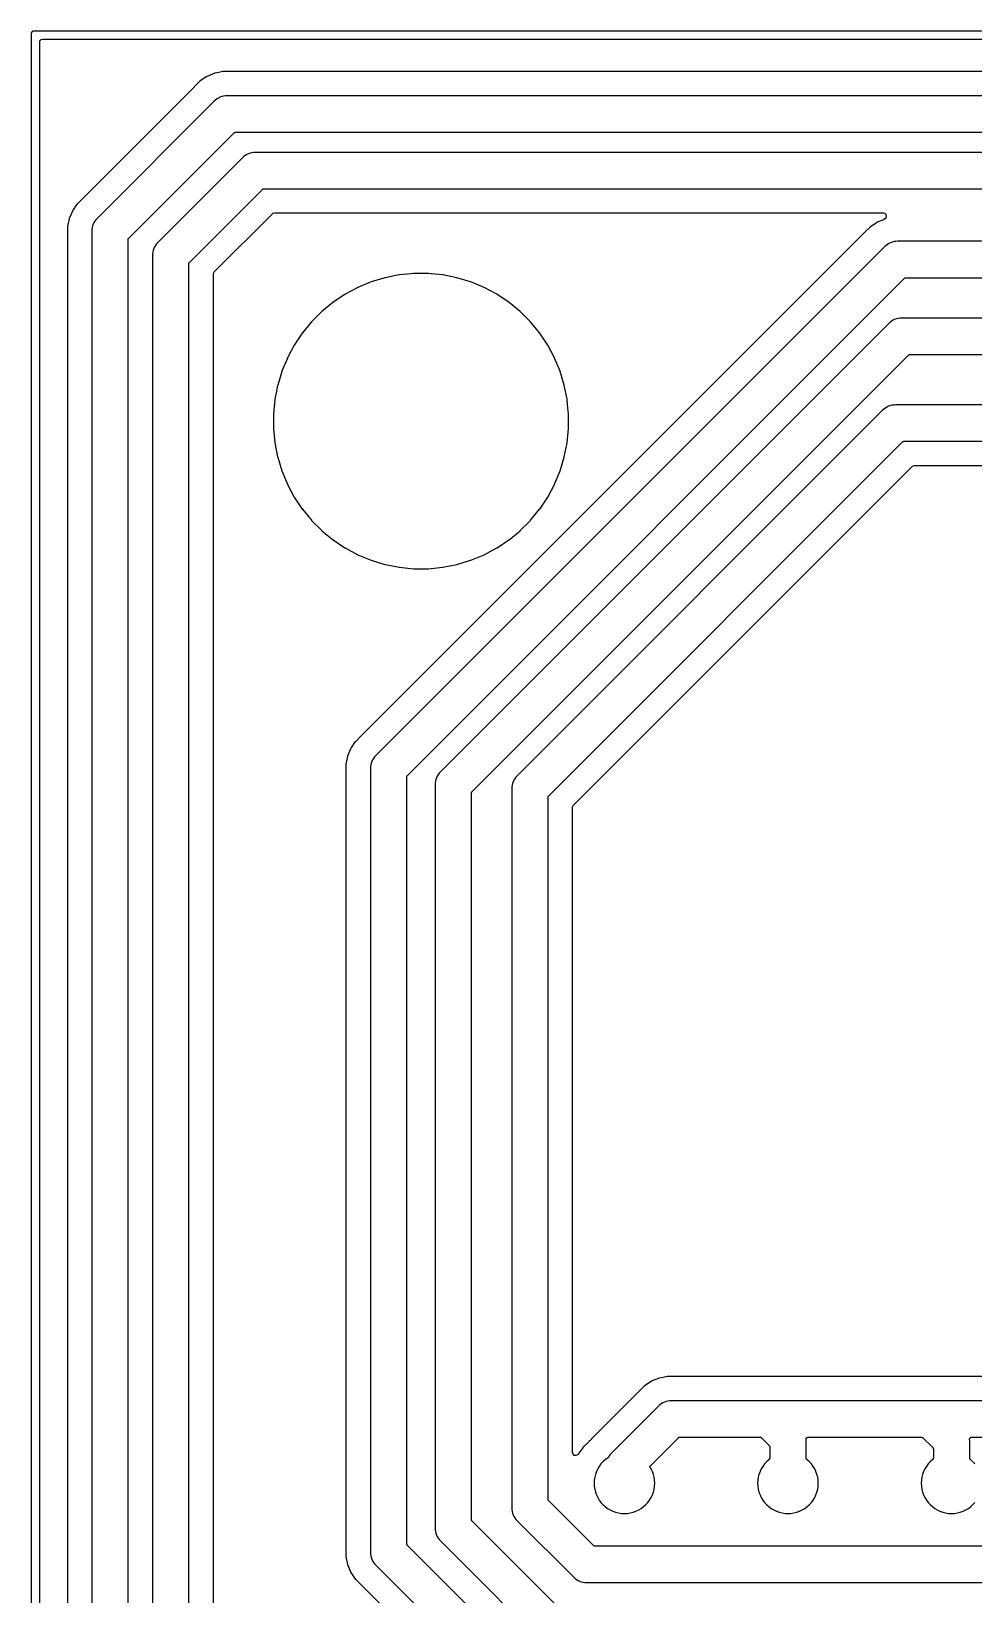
# Model space of a CAD drawing. Header units: metres. Extents: x 46.2 to 140.4, y -137.6 to -43.4.
# Drawn here: x 46.15 to 69.49, y -82.05 to -43.35 of the extents above; entities that cross this region are included whole.
import ezdxf

# ---------------------------------------------------------------- set-up
doc = ezdxf.new("R2010")
doc.units = ezdxf.units.M

msp = doc.modelspace()

# ---------------------------------------------------------------- linework, layer by layer
for points in [[(140.399, -43.351), (46.201, -43.351), (46.199, -43.351), (46.198, -43.351), (46.197, -43.351), (46.196, -43.351), (46.194, -43.351), (46.193, -43.351), (46.192, -43.351), (46.191, -43.351), (46.19, -43.352), (46.188, -43.352), (46.187, -43.352), (46.186, -43.353), (46.185, -43.353), (46.184, -43.353), (46.183, -43.354), (46.181, -43.354), (46.18, -43.355), (46.179, -43.355), (46.178, -43.356), (46.177, -43.356), (46.176, -43.357), (46.175, -43.358), (46.174, -43.358), (46.173, -43.359), (46.172, -43.36), (46.171, -43.36), (46.17, -43.361), (46.169, -43.362), (46.168, -43.363), (46.167, -43.363), (46.166, -43.364), (46.165, -43.365), (46.164, -43.366), (46.163, -43.367), (46.163, -43.368), (46.162, -43.369), (46.161, -43.37), (46.16, -43.371), (46.16, -43.372), (46.159, -43.373), (46.158, -43.374), (46.158, -43.375), (46.157, -43.376), (46.156, -43.377), (46.156, -43.378), (46.155, -43.379), (46.155, -43.38), (46.154, -43.381), (46.154, -43.383), (46.153, -43.384), (46.153, -43.385), (46.153, -43.386), (46.152, -43.387), (46.152, -43.388), (46.152, -43.39), (46.151, -43.391), (46.151, -43.392), (46.151, -43.393), (46.151, -43.394), (46.151, -43.396), (46.151, -43.397), (46.151, -43.398), (46.151, -43.399), (46.151, -43.401), (46.151, -137.599)], [(140.249, -43.632), (140.236, -43.586), (140.204, -43.558), (140.17, -43.551), (46.432, -43.551), (46.386, -43.564), (46.358, -43.596), (46.351, -43.63), (46.351, -137.368), (46.364, -137.414), (46.396, -137.442), (46.43, -137.449), (140.168, -137.449), (140.214, -137.436), (140.242, -137.404), (140.249, -137.37), (140.249, -43.632)], [(85.795, -44.349), (50.901, -44.349), (50.9, -44.35), (50.899, -44.35), (50.898, -44.35), (50.897, -44.35), (50.895, -44.35), (50.894, -44.35), (50.893, -44.35), (50.892, -44.35), (50.795, -44.37), (50.698, -44.389), (50.697, -44.389), (50.696, -44.389), (50.695, -44.39), (50.694, -44.39), (50.693, -44.39), (50.692, -44.391), (50.691, -44.391), (50.691, -44.391), (50.689, -44.392), (50.636, -44.414), (50.58, -44.437), (50.507, -44.467), (50.506, -44.468), (50.504, -44.468), (50.503, -44.469), (50.502, -44.47), (50.502, -44.47), (50.5, -44.47), (50.499, -44.471), (50.498, -44.472), (50.334, -44.581), (50.333, -44.582), (50.332, -44.583), (50.331, -44.583), (50.331, -44.584), (50.33, -44.585), (50.329, -44.586), (50.328, -44.587), (50.327, -44.588), (50.327, -44.588), (50.327, -44.588), (50.188, -44.727), (50.187, -44.727), (50.18, -44.734), (50.18, -44.734), (47.427, -47.488), (47.427, -47.488), (47.288, -47.627), (47.288, -47.627), (47.287, -47.628), (47.286, -47.629), (47.285, -47.63), (47.284, -47.63), (47.283, -47.631), (47.283, -47.632), (47.282, -47.633), (47.281, -47.634), (47.172, -47.798), (47.171, -47.799), (47.17, -47.8), (47.17, -47.801), (47.169, -47.802), (47.169, -47.802), (47.169, -47.804), (47.168, -47.805), (47.168, -47.806), (47.167, -47.807), (47.163, -47.818), (47.137, -47.88), (47.092, -47.989), (47.091, -47.99), (47.091, -47.991), (47.09, -47.992), (47.09, -47.994), (47.09, -47.995), (47.089, -47.996), (47.089, -47.997), (47.089, -47.998), (47.068, -48.104), (47.05, -48.192), (47.05, -48.193), (47.05, -48.194), (47.05, -48.195), (47.05, -48.197), (47.05, -48.198), (47.05, -48.199), (47.05, -48.2), (47.049, -48.201), (47.049, -109.799)], [(85.899, -44.95), (51.001, -44.95), (50.956, -44.952), (50.912, -44.958), (50.869, -44.969), (50.828, -44.984), (50.788, -45.003), (50.75, -45.026), (50.714, -45.052), (50.681, -45.082), (47.782, -47.981), (47.752, -48.014), (47.726, -48.05)], [(48.55, -109.493), (48.55, -48.507), (48.55, -48.506), (48.55, -48.505), (48.55, -48.504), (48.55, -48.502), (48.551, -48.501), (48.551, -48.5), (48.551, -48.499), (48.551, -48.497), (48.551, -48.496), (48.552, -48.495), (48.552, -48.494), (48.552, -48.493), (48.553, -48.492), (48.553, -48.49), (48.554, -48.489), (48.554, -48.488), (48.555, -48.487), (48.555, -48.486), (48.556, -48.485), (48.556, -48.484), (48.557, -48.483), (48.557, -48.482), (48.558, -48.48), (48.559, -48.479), (48.559, -48.478), (48.56, -48.477), (48.561, -48.476), (48.562, -48.475), (48.562, -48.475), (48.563, -48.474), (48.564, -48.473), (48.565, -48.472), (51.172, -45.865), (51.173, -45.864), (51.174, -45.863), (51.175, -45.862), (51.175, -45.862), (51.176, -45.861), (51.177, -45.86), (51.178, -45.859), (51.179, -45.859), (51.18, -45.858), (51.182, -45.857), (51.183, -45.857), (51.184, -45.856), (51.185, -45.856), (51.186, -45.855), (51.187, -45.855), (51.188, -45.854), (51.189, -45.854), (51.19, -45.853), (51.192, -45.853), (51.193, -45.852), (51.194, -45.852), (51.195, -45.852), (51.196, -45.851), (51.197, -45.851), (51.199, -45.851), (51.2, -45.851), (51.201, -45.851), (51.202, -45.85), (51.204, -45.85), (51.205, -45.85), (51.206, -45.85), (51.207, -45.85), (85.693, -45.85)], [(84.759, -46.35), (51.701, -46.35), (51.656, -46.352), (51.612, -46.358), (51.569, -46.369), (51.528, -46.384), (51.488, -46.403), (51.45, -46.426), (51.414, -46.452), (51.381, -46.482), (49.282, -48.581), (49.252, -48.614), (49.226, -48.65)], [(50.05, -107.393), (50.05, -49.107), (50.05, -49.106), (50.05, -49.105), (50.05, -49.104), (50.05, -49.102), (50.051, -49.101), (50.051, -49.1), (50.051, -49.099), (50.051, -49.097), (50.051, -49.096), (50.052, -49.095), (50.052, -49.094), (50.052, -49.093), (50.053, -49.092), (50.053, -49.09), (50.054, -49.089), (50.054, -49.088), (50.055, -49.087), (50.055, -49.086), (50.056, -49.085), (50.056, -49.084), (50.057, -49.083), (50.057, -49.082), (50.058, -49.08), (50.059, -49.079), (50.059, -49.078), (50.06, -49.077), (50.061, -49.076), (50.062, -49.075), (50.062, -49.075), (50.063, -49.074), (50.064, -49.073), (50.065, -49.072), (51.872, -47.265), (51.873, -47.264), (51.874, -47.263), (51.875, -47.262), (51.875, -47.262), (51.876, -47.261), (51.877, -47.26), (51.878, -47.259), (51.879, -47.259), (51.88, -47.258), (51.882, -47.257), (51.883, -47.257), (51.884, -47.256), (51.885, -47.256), (51.886, -47.255), (51.887, -47.255), (51.888, -47.254), (51.889, -47.254), (51.89, -47.253), (51.892, -47.253), (51.893, -47.252), (51.894, -47.252), (51.895, -47.252), (51.896, -47.251), (51.897, -47.251), (51.899, -47.251), (51.9, -47.251), (51.901, -47.251), (51.902, -47.25), (51.904, -47.25), (51.905, -47.25), (51.906, -47.25), (51.907, -47.25), (84.553, -47.25)], [(53.989, -61.298), (53.989, -61.298), (53.989, -61.298), (53.989, -61.297), (53.989, -61.296), (53.99, -61.295), (53.99, -61.294), (53.99, -61.293), (53.991, -61.292), (53.991, -61.291), (53.992, -61.29), (53.992, -61.29), (53.992, -61.289), (53.992, -61.289), (54.067, -61.107), (54.068, -61.106), (54.068, -61.105), (54.069, -61.104), (54.069, -61.102), (54.069, -61.102), (54.07, -61.101), (54.07, -61.1), (54.071, -61.099), (54.072, -61.098), (54.181, -60.934), (54.182, -60.933), (54.183, -60.932), (54.183, -60.932), (54.184, -60.931), (54.184, -60.93), (54.185, -60.929), (54.186, -60.929), (54.187, -60.928), (54.188, -60.927), (54.33, -60.784), (66.783, -48.331), (66.783, -48.331), (66.927, -48.188), (66.928, -48.187), (66.929, -48.186), (66.929, -48.185), (66.93, -48.184), (66.931, -48.184), (66.932, -48.183), (66.932, -48.183), (66.933, -48.182), (66.934, -48.181), (67.098, -48.072), (67.099, -48.071), (67.1, -48.07), (67.102, -48.07), (67.102, -48.07), (67.103, -48.069), (67.104, -48.068), (67.106, -48.068), (67.107, -48.067), (67.19, -48.033), (67.236, -48.014), (67.28, -47.996), (67.317, -47.965), (67.33, -47.927), (67.32, -47.888), (67.289, -47.859), (67.252, -47.851), (52.173, -47.851), (52.122, -47.865), (52.112, -47.874), (50.677, -49.308), (50.652, -49.355), (50.651, -49.368), (50.651, -107.127)], [(47.726, -48.05), (47.703, -48.088), (47.684, -48.128), (47.669, -48.169), (47.658, -48.212), (47.652, -48.256), (47.65, -48.301), (47.65, -109.699)], [(49.226, -48.65), (49.203, -48.688), (49.184, -48.728), (49.169, -48.769), (49.158, -48.812), (49.152, -48.856), (49.15, -48.901), (49.15, -107.599)], [(76.799, -48.55), (67.601, -48.55), (67.556, -48.552), (67.512, -48.558), (67.469, -48.569), (67.428, -48.584), (67.388, -48.603), (67.35, -48.626), (67.314, -48.652), (67.281, -48.682), (54.682, -61.281), (54.652, -61.314), (54.626, -61.35)], [(52.251, -52.113), (52.251, -52.113), (52.222, -52.256), (52.182, -52.461), (52.181, -52.462), (52.181, -52.463), (52.181, -52.464), (52.181, -52.466), (52.146, -52.818), (52.146, -52.819), (52.146, -52.82), (52.146, -52.822), (52.146, -52.823), (52.146, -53.177), (52.146, -53.178), (52.146, -53.18), (52.146, -53.181), (52.146, -53.182), (52.181, -53.534), (52.181, -53.536), (52.181, -53.537), (52.181, -53.538), (52.182, -53.539), (52.251, -53.887), (52.251, -53.888), (52.251, -53.889), (52.251, -53.89), (52.252, -53.891), (52.355, -54.23), (52.355, -54.231), (52.355, -54.233), (52.356, -54.234), (52.356, -54.235), (52.492, -54.562), (52.492, -54.563), (52.493, -54.564), (52.493, -54.565), (52.494, -54.566), (52.661, -54.879), (52.661, -54.88), (52.662, -54.881), (52.663, -54.882), (52.663, -54.883), (52.86, -55.177), (52.861, -55.178), (52.861, -55.179), (52.862, -55.18), (52.863, -55.181), (53.088, -55.455), (53.088, -55.456), (53.089, -55.457), (53.09, -55.458), (53.091, -55.459), (53.341, -55.709), (53.342, -55.71), (53.343, -55.711), (53.344, -55.712), (53.345, -55.712), (53.59, -55.914), (53.615, -55.934), (53.619, -55.937), (53.62, -55.938), (53.621, -55.939), (53.622, -55.939), (53.623, -55.94), (53.917, -56.137), (53.918, -56.137), (53.919, -56.138), (53.92, -56.139), (53.921, -56.139), (53.921, -56.139), (54.234, -56.306), (54.235, -56.307), (54.236, -56.307), (54.237, -56.308), (54.238, -56.308), (54.565, -56.444), (54.566, -56.444), (54.567, -56.445), (54.569, -56.445), (54.57, -56.445), (54.909, -56.548), (54.91, -56.549), (54.911, -56.549), (54.912, -56.549), (54.912, -56.549), (54.913, -56.549), (54.913, -56.549), (54.913, -56.549), (55.096, -56.586), (55.261, -56.618), (55.262, -56.619), (55.263, -56.619), (55.264, -56.619), (55.266, -56.619), (55.618, -56.654), (55.619, -56.654), (55.62, -56.654), (55.622, -56.654), (55.623, -56.654), (55.977, -56.654), (55.978, -56.654), (55.98, -56.654), (55.981, -56.654), (55.982, -56.654), (56.334, -56.619), (56.336, -56.619), (56.337, -56.619), (56.338, -56.619), (56.339, -56.618), (56.687, -56.549), (56.687, -56.549), (56.688, -56.549), (56.689, -56.549), (56.689, -56.549), (56.69, -56.549), (56.691, -56.548), (57.03, -56.445), (57.031, -56.445), (57.033, -56.445), (57.034, -56.444), (57.035, -56.444), (57.362, -56.308), (57.363, -56.308), (57.364, -56.307), (57.365, -56.307), (57.365, -56.307), (57.366, -56.306), (57.679, -56.139), (57.679, -56.139), (57.679, -56.139), (57.681, -56.138), (57.682, -56.137), (57.683, -56.137), (57.977, -55.94), (57.978, -55.939), (57.979, -55.939), (57.98, -55.938), (57.981, -55.937), (58.255, -55.712), (58.256, -55.712), (58.257, -55.711), (58.258, -55.71), (58.259, -55.709), (58.509, -55.459), (58.51, -55.458), (58.511, -55.457), (58.512, -55.456), (58.512, -55.455), (58.737, -55.181), (58.738, -55.18), (58.739, -55.179), (58.739, -55.178), (58.74, -55.177), (58.937, -54.883), (58.937, -54.882), (58.938, -54.881), (58.938, -54.881), (58.938, -54.88), (58.939, -54.879), (58.939, -54.879), (58.939, -54.879), (59.106, -54.566), (59.107, -54.565), (59.107, -54.564), (59.108, -54.563), (59.108, -54.562), (59.108, -54.562), (59.244, -54.235), (59.244, -54.234), (59.245, -54.233), (59.245, -54.231), (59.245, -54.23), (59.348, -53.891), (59.348, -53.89), (59.349, -53.889), (59.349, -53.888), (59.349, -53.887), (59.349, -53.887), (59.349, -53.887), (59.418, -53.539), (59.419, -53.538), (59.419, -53.537), (59.419, -53.536), (59.419, -53.534), (59.454, -53.182), (59.454, -53.181), (59.454, -53.18), (59.454, -53.178), (59.454, -53.177), (59.454, -52.823), (59.454, -52.822), (59.454, -52.82), (59.454, -52.819), (59.454, -52.818), (59.447, -52.753), (59.431, -52.589), (59.419, -52.466), (59.419, -52.464), (59.419, -52.463), (59.419, -52.462), (59.418, -52.461), (59.349, -52.113), (59.349, -52.112), (59.349, -52.111), (59.348, -52.11), (59.348, -52.109), (59.245, -51.77), (59.245, -51.769), (59.245, -51.767), (59.244, -51.766), (59.244, -51.765), (59.108, -51.438), (59.108, -51.437), (59.107, -51.436), (59.107, -51.435), (59.106, -51.434), (58.939, -51.121), (58.939, -51.121), (58.938, -51.12), (58.938, -51.119), (58.938, -51.119), (58.937, -51.118), (58.937, -51.117), (58.74, -50.823), (58.739, -50.822), (58.739, -50.821), (58.738, -50.82), (58.737, -50.819), (58.512, -50.545), (58.512, -50.544), (58.511, -50.543), (58.51, -50.542), (58.509, -50.541), (58.259, -50.291), (58.258, -50.29), (58.257, -50.289), (58.256, -50.288), (58.255, -50.288), (57.981, -50.063), (57.98, -50.062), (57.979, -50.061), (57.978, -50.061), (57.977, -50.06), (57.683, -49.863), (57.682, -49.863), (57.681, -49.862), (57.681, -49.862), (57.68, -49.862), (57.679, -49.861), (57.679, -49.861), (57.679, -49.861), (57.366, -49.694), (57.365, -49.693), (57.364, -49.693), (57.363, -49.692), (57.362, -49.692), (57.362, -49.692), (57.035, -49.556), (57.034, -49.556), (57.033, -49.555), (57.031, -49.555), (57.03, -49.555), (56.691, -49.452), (56.69, -49.452), (56.689, -49.451), (56.688, -49.451), (56.687, -49.451), (56.687, -49.451), (56.687, -49.451), (56.339, -49.382), (56.338, -49.381), (56.337, -49.381), (56.336, -49.381), (56.334, -49.381), (56.05, -49.353), (55.982, -49.346), (55.981, -49.346), (55.98, -49.346), (55.978, -49.346), (55.977, -49.346), (55.623, -49.346), (55.622, -49.346), (55.62, -49.346), (55.619, -49.346), (55.618, -49.346), (55.55, -49.353), (55.266, -49.381), (55.264, -49.381), (55.263, -49.381), (55.262, -49.381), (55.261, -49.382), (54.913, -49.451), (54.912, -49.451), (54.911, -49.451), (54.91, -49.452), (54.909, -49.452), (54.57, -49.555), (54.569, -49.555), (54.567, -49.555), (54.566, -49.556), (54.565, -49.556), (54.238, -49.692), (54.237, -49.692), (54.236, -49.693), (54.235, -49.693), (54.234, -49.694), (53.921, -49.861), (53.921, -49.861), (53.92, -49.861), (53.92, -49.861), (53.919, -49.862), (53.919, -49.862), (53.919, -49.862), (53.918, -49.863), (53.917, -49.863), (53.917, -49.863), (53.623, -50.06), (53.622, -50.061), (53.621, -50.061), (53.62, -50.062), (53.619, -50.063), (53.345, -50.288), (53.344, -50.288), (53.343, -50.289), (53.342, -50.29), (53.341, -50.291), (53.091, -50.541), (53.09, -50.542), (53.089, -50.543), (53.088, -50.544), (53.088, -50.545), (52.863, -50.819), (52.862, -50.82), (52.861, -50.821), (52.861, -50.822), (52.86, -50.823), (52.86, -50.823), (52.663, -51.117), (52.663, -51.118), (52.662, -51.119), (52.661, -51.121), (52.661, -51.121), (52.661, -51.121), (52.661, -51.121), (52.504, -51.414), (52.494, -51.434), (52.493, -51.435), (52.493, -51.436), (52.492, -51.437), (52.492, -51.438), (52.356, -51.765), (52.356, -51.766), (52.355, -51.767), (52.355, -51.769), (52.355, -51.77), (52.252, -52.109), (52.251, -52.11), (52.251, -52.111), (52.251, -52.111), (52.251, -52.112), (52.251, -52.113), (52.251, -52.113)], [(59.172, -84.535), (55.465, -80.828), (55.464, -80.827), (55.463, -80.826), (55.462, -80.825), (55.462, -80.825), (55.461, -80.824), (55.46, -80.823), (55.459, -80.822), (55.459, -80.821), (55.458, -80.82), (55.457, -80.818), (55.457, -80.817), (55.456, -80.816), (55.456, -80.815), (55.455, -80.814), (55.455, -80.813), (55.454, -80.812), (55.454, -80.811), (55.453, -80.81), (55.453, -80.808), (55.452, -80.807), (55.452, -80.806), (55.452, -80.805), (55.451, -80.804), (55.451, -80.803), (55.451, -80.801), (55.451, -80.8), (55.451, -80.799), (55.45, -80.798), (55.45, -80.796), (55.45, -80.795), (55.45, -80.794), (55.45, -80.793), (55.45, -61.807), (55.45, -61.806), (55.45, -61.805), (55.45, -61.804), (55.45, -61.802), (55.451, -61.801), (55.451, -61.8), (55.451, -61.799), (55.451, -61.797), (55.451, -61.796), (55.452, -61.795), (55.452, -61.794), (55.452, -61.793), (55.453, -61.792), (55.453, -61.79), (55.454, -61.789), (55.454, -61.788), (55.455, -61.787), (55.455, -61.786), (55.456, -61.785), (55.456, -61.784), (55.457, -61.783), (55.457, -61.782), (55.458, -61.78), (55.459, -61.779), (55.459, -61.778), (55.46, -61.777), (55.461, -61.776), (55.462, -61.775), (55.462, -61.775), (55.463, -61.774), (55.464, -61.773), (55.465, -61.772), (67.772, -49.465), (67.773, -49.464), (67.774, -49.463), (67.775, -49.462), (67.775, -49.462), (67.776, -49.461), (67.777, -49.46), (67.778, -49.459), (67.779, -49.459), (67.78, -49.458), (67.782, -49.457), (67.783, -49.457), (67.784, -49.456), (67.785, -49.456), (67.786, -49.455), (67.787, -49.455), (67.788, -49.454), (67.789, -49.454), (67.79, -49.453), (67.792, -49.453), (67.793, -49.452), (67.794, -49.452), (67.795, -49.452), (67.796, -49.451), (67.797, -49.451), (67.799, -49.451), (67.8, -49.451), (67.801, -49.451), (67.802, -49.45), (67.804, -49.45), (67.805, -49.45), (67.806, -49.45), (67.807, -49.45), (76.593, -49.45)], [(75.412, -50.45), (67.701, -50.45), (67.656, -50.452), (67.612, -50.458), (67.569, -50.469), (67.528, -50.484), (67.488, -50.503), (67.45, -50.526), (67.414, -50.552), (67.381, -50.582), (56.282, -61.681), (56.252, -61.714), (56.226, -61.75)], [(59.672, -82.835), (57.065, -80.228), (57.064, -80.227), (57.063, -80.226), (57.062, -80.225), (57.062, -80.225), (57.061, -80.224), (57.06, -80.223), (57.059, -80.222), (57.059, -80.221), (57.058, -80.22), (57.057, -80.218), (57.057, -80.217), (57.056, -80.216), (57.056, -80.215), (57.055, -80.214), (57.055, -80.213), (57.054, -80.212), (57.054, -80.211), (57.053, -80.21), (57.053, -80.208), (57.052, -80.207), (57.052, -80.206), (57.052, -80.205), (57.051, -80.204), (57.051, -80.203), (57.051, -80.201), (57.051, -80.2), (57.051, -80.199), (57.05, -80.198), (57.05, -80.196), (57.05, -80.195), (57.05, -80.194), (57.05, -80.193), (57.05, -62.207), (57.05, -62.206), (57.05, -62.205), (57.05, -62.204), (57.05, -62.202), (57.051, -62.201), (57.051, -62.2), (57.051, -62.199), (57.051, -62.197), (57.051, -62.196), (57.052, -62.195), (57.052, -62.194), (57.052, -62.193), (57.053, -62.192), (57.053, -62.19), (57.054, -62.189), (57.054, -62.188), (57.055, -62.187), (57.055, -62.186), (57.056, -62.185), (57.056, -62.184), (57.057, -62.183), (57.057, -62.182), (57.058, -62.18), (57.059, -62.179), (57.059, -62.178), (57.06, -62.177), (57.061, -62.176), (57.062, -62.175), (57.062, -62.175), (57.063, -62.174), (57.064, -62.173), (57.065, -62.172), (67.872, -51.365), (67.873, -51.364), (67.874, -51.363), (67.875, -51.362), (67.875, -51.362), (67.876, -51.361), (67.877, -51.36), (67.878, -51.359), (67.879, -51.359), (67.88, -51.358), (67.882, -51.357), (67.883, -51.357), (67.884, -51.356), (67.885, -51.356), (67.886, -51.355), (67.887, -51.355), (67.888, -51.354), (67.889, -51.354), (67.89, -51.353), (67.892, -51.353), (67.893, -51.352), (67.894, -51.352), (67.895, -51.352), (67.896, -51.351), (67.897, -51.351), (67.899, -51.351), (67.9, -51.351), (67.901, -51.351), (67.902, -51.35), (67.904, -51.35), (67.905, -51.35), (67.906, -51.35), (67.907, -51.35), (75.412, -51.35)], [(91.583, -52.6), (67.551, -52.6), (67.506, -52.602), (67.462, -52.608), (67.419, -52.619), (67.378, -52.634), (67.338, -52.653), (67.3, -52.676), (67.264, -52.702), (67.231, -52.732), (58.182, -61.781), (58.152, -61.814), (58.126, -61.85)], [(93.399, -80.85), (60.107, -80.85), (60.106, -80.85), (60.105, -80.85), (60.104, -80.85), (60.102, -80.85), (60.101, -80.849), (60.1, -80.849), (60.099, -80.849), (60.097, -80.849), (60.096, -80.849), (60.095, -80.848), (60.094, -80.848), (60.093, -80.848), (60.092, -80.847), (60.09, -80.847), (60.089, -80.846), (60.088, -80.846), (60.087, -80.845), (60.086, -80.845), (60.085, -80.844), (60.084, -80.844), (60.083, -80.843), (60.082, -80.843), (60.08, -80.842), (60.079, -80.841), (60.078, -80.841), (60.077, -80.84), (60.076, -80.839), (60.075, -80.838), (60.075, -80.838), (60.074, -80.837), (60.073, -80.836), (60.072, -80.835), (58.965, -79.728), (58.964, -79.727), (58.963, -79.726), (58.962, -79.725), (58.962, -79.725), (58.961, -79.724), (58.96, -79.723), (58.959, -79.722), (58.959, -79.721), (58.958, -79.72), (58.957, -79.718), (58.957, -79.717), (58.956, -79.716), (58.956, -79.715), (58.955, -79.714), (58.955, -79.713), (58.954, -79.712), (58.954, -79.711), (58.953, -79.71), (58.953, -79.708), (58.952, -79.707), (58.952, -79.706), (58.952, -79.705), (58.951, -79.704), (58.951, -79.703), (58.951, -79.701), (58.951, -79.7), (58.951, -79.699), (58.95, -79.698), (58.95, -79.696), (58.95, -79.695), (58.95, -79.694), (58.95, -79.693), (58.95, -62.307), (58.95, -62.306), (58.95, -62.305), (58.95, -62.304), (58.95, -62.302), (58.951, -62.301), (58.951, -62.3), (58.951, -62.299), (58.951, -62.297), (58.951, -62.296), (58.952, -62.295), (58.952, -62.294), (58.952, -62.293), (58.953, -62.292), (58.953, -62.29), (58.954, -62.289), (58.954, -62.288), (58.955, -62.287), (58.955, -62.286), (58.956, -62.285), (58.956, -62.284), (58.957, -62.283), (58.957, -62.282), (58.958, -62.28), (58.959, -62.279), (58.959, -62.278), (58.96, -62.277), (58.961, -62.276), (58.962, -62.275), (58.962, -62.275), (58.963, -62.274), (58.964, -62.273), (58.965, -62.272), (67.722, -53.515), (67.723, -53.514), (67.724, -53.513), (67.725, -53.512), (67.725, -53.512), (67.726, -53.511), (67.727, -53.51), (67.728, -53.509), (67.729, -53.509), (67.73, -53.508), (67.732, -53.507), (67.733, -53.507), (67.734, -53.506), (67.735, -53.506), (67.736, -53.505), (67.737, -53.505), (67.738, -53.504), (67.739, -53.504), (67.74, -53.503), (67.742, -53.503), (67.743, -53.502), (67.744, -53.502), (67.745, -53.502), (67.746, -53.501), (67.747, -53.501), (67.749, -53.501), (67.75, -53.501), (67.751, -53.501), (67.752, -53.5), (67.754, -53.5), (67.755, -53.5), (67.756, -53.5), (67.757, -53.5), (91.899, -53.5)], [(72.201, -76.649), (61.901, -76.649), (61.9, -76.65), (61.899, -76.65), (61.898, -76.65), (61.897, -76.65), (61.895, -76.65), (61.894, -76.65), (61.893, -76.65), (61.892, -76.65), (61.795, -76.67), (61.698, -76.689), (61.697, -76.689), (61.696, -76.689), (61.695, -76.69), (61.694, -76.69), (61.693, -76.69), (61.692, -76.691), (61.691, -76.691), (61.691, -76.691), (61.689, -76.692), (61.636, -76.714), (61.609, -76.725), (61.507, -76.767), (61.506, -76.768), (61.504, -76.768), (61.503, -76.769), (61.502, -76.77), (61.502, -76.77), (61.5, -76.77), (61.499, -76.771), (61.498, -76.772), (61.334, -76.881), (61.333, -76.882), (61.332, -76.883), (61.331, -76.883), (61.331, -76.884), (61.33, -76.885), (61.329, -76.886), (61.328, -76.887), (61.327, -76.888), (61.188, -77.027), (61.187, -77.027), (61.18, -77.034), (61.18, -77.034), (60.024, -78.19), (60.024, -78.19), (60.023, -78.191), (60.022, -78.192), (60.021, -78.193), (60.021, -78.194), (60.02, -78.195), (60.019, -78.196), (60.018, -78.197), (60.018, -78.198), (60.005, -78.217), (59.981, -78.242), (59.96, -78.258), (59.959, -78.258), (59.958, -78.259), (59.957, -78.26), (59.956, -78.26), (59.955, -78.261), (59.955, -78.262), (59.954, -78.263), (59.809, -78.407), (59.808, -78.408), (59.808, -78.409), (59.807, -78.41), (59.806, -78.411), (59.805, -78.412), (59.805, -78.413), (59.804, -78.413), (59.686, -78.576), (59.676, -78.587), (59.635, -78.606), (59.595, -78.6), (59.564, -78.573), (59.551, -78.527), (59.551, -62.568), (59.552, -62.555), (59.577, -62.508), (67.962, -54.124), (67.972, -54.115), (68.023, -54.101), (80.634, -54.101)], [(58.177, -85.663), (54.188, -81.673), (54.187, -81.672), (54.186, -81.671), (54.185, -81.67), (54.184, -81.67), (54.183, -81.669), (54.183, -81.668), (54.182, -81.667), (54.181, -81.666), (54.151, -81.62), (54.072, -81.502), (54.071, -81.501), (54.07, -81.5), (54.07, -81.499), (54.069, -81.497), (54.069, -81.496), (54.068, -81.495), (54.068, -81.494), (54.067, -81.493), (53.992, -81.311), (53.991, -81.31), (53.991, -81.309), (53.99, -81.308), (53.99, -81.306), (53.99, -81.305), (53.989, -81.304), (53.989, -81.303), (53.989, -81.302), (53.95, -81.108), (53.95, -81.107), (53.95, -81.106), (53.95, -81.105), (53.95, -81.103), (53.95, -81.102), (53.95, -81.101), (53.95, -81.1), (53.949, -81.099), (53.949, -61.501), (53.95, -61.5), (53.95, -61.499), (53.95, -61.498), (53.95, -61.497), (53.95, -61.495), (53.95, -61.494), (53.95, -61.493), (53.95, -61.492), (53.989, -61.298), (53.989, -61.298)], [(54.626, -61.35), (54.603, -61.388), (54.584, -61.428), (54.569, -61.469), (54.558, -61.512), (54.552, -61.556), (54.55, -61.601), (54.55, -80.999), (54.552, -81.044), (54.558, -81.088), (54.569, -81.131), (54.584, -81.172), (54.603, -81.212), (54.626, -81.25), (54.652, -81.286), (54.682, -81.319), (58.681, -85.318)], [(56.226, -61.75), (56.203, -61.788), (56.184, -61.828), (56.169, -61.869), (56.158, -61.912), (56.152, -61.956), (56.15, -62.001), (56.15, -80.399), (56.152, -80.444), (56.158, -80.488), (56.169, -80.531), (56.184, -80.572), (56.203, -80.612), (56.226, -80.65), (56.252, -80.686), (56.282, -80.719), (59.181, -83.618)], [(58.126, -61.85), (58.103, -61.888), (58.084, -61.928), (58.069, -61.969), (58.058, -62.012), (58.052, -62.056), (58.05, -62.101), (58.05, -79.899), (58.052, -79.944), (58.058, -79.988), (58.069, -80.031), (58.084, -80.072), (58.103, -80.112), (58.126, -80.15), (58.152, -80.186), (58.182, -80.219), (59.581, -81.618), (59.614, -81.648), (59.65, -81.674), (59.688, -81.697), (59.728, -81.716), (59.769, -81.731), (59.812, -81.742), (59.856, -81.748), (59.901, -81.75), (93.193, -81.75)], [(81.192, -77.25), (62.001, -77.25), (61.956, -77.252), (61.912, -77.258), (61.869, -77.269), (61.828, -77.284), (61.788, -77.303), (61.75, -77.326), (61.714, -77.352), (61.681, -77.382), (60.519, -78.544), (60.488, -78.578), (60.462, -78.613), (60.443, -78.646), (60.442, -78.647), (60.441, -78.648), (60.441, -78.649), (60.44, -78.65), (60.439, -78.651), (60.438, -78.652), (60.438, -78.653), (60.437, -78.654), (60.436, -78.655), (60.435, -78.655), (60.434, -78.656), (60.433, -78.657), (60.432, -78.658), (60.432, -78.659), (60.431, -78.66), (60.43, -78.66), (60.429, -78.661), (60.428, -78.662), (60.427, -78.662), (60.426, -78.663), (60.42, -78.666), (60.361, -78.71), (60.306, -78.76), (60.257, -78.814), (60.213, -78.873), (60.175, -78.936), (60.144, -79.003), (60.119, -79.072), (60.101, -79.144), (60.09, -79.216), (60.086, -79.29), (60.09, -79.364), (60.101, -79.436), (60.119, -79.508), (60.144, -79.577), (60.175, -79.644), (60.213, -79.707), (60.257, -79.766), (60.306, -79.82), (60.361, -79.87), (60.42, -79.914), (60.483, -79.951), (60.549, -79.983), (60.619, -80.008), (60.69, -80.026), (60.763, -80.036), (60.836, -80.04), (60.91, -80.036), (60.983, -80.026), (61.054, -80.008), (61.123, -79.983), (61.19, -79.951), (61.253, -79.914), (61.312, -79.87), (61.367, -79.82), (61.416, -79.766), (61.46, -79.707), (61.498, -79.644), (61.529, -79.577), (61.554, -79.508), (61.572, -79.436), (61.583, -79.364), (61.586, -79.29), (61.583, -79.216), (61.572, -79.144), (61.554, -79.072), (61.529, -79.003), (61.498, -78.936), (61.481, -78.909), (61.481, -78.908), (61.48, -78.907), (61.48, -78.906), (61.479, -78.905), (61.479, -78.904), (61.478, -78.903), (61.478, -78.902), (61.477, -78.901), (61.477, -78.9), (61.477, -78.899), (61.476, -78.898), (61.476, -78.897), (61.476, -78.896), (61.475, -78.894), (61.475, -78.893), (61.475, -78.892), (61.475, -78.891), (61.475, -78.89), (61.475, -78.889), (61.474, -78.888), (61.474, -78.887), (61.474, -78.886), (61.474, -78.884), (61.474, -78.883), (61.474, -78.882), (61.474, -78.881), (61.474, -78.88), (61.474, -78.878), (61.475, -78.877), (61.475, -78.876), (61.475, -78.875), (61.475, -78.874), (61.475, -78.872), (61.476, -78.871), (61.476, -78.87), (61.476, -78.869), (61.477, -78.868), (61.477, -78.866), (61.478, -78.865), (61.478, -78.864), (61.478, -78.863), (61.479, -78.862), (61.48, -78.861), (61.48, -78.86), (61.481, -78.859), (61.481, -78.858), (61.482, -78.857), (61.483, -78.855), (61.483, -78.854), (61.484, -78.853), (61.485, -78.853), (61.486, -78.852), (61.486, -78.851), (61.487, -78.85), (61.488, -78.849), (61.489, -78.848), (62.172, -78.165), (62.173, -78.164), (62.174, -78.163), (62.175, -78.162), (62.175, -78.162), (62.176, -78.161), (62.177, -78.16), (62.178, -78.159), (62.179, -78.159), (62.18, -78.158), (62.182, -78.157), (62.183, -78.157), (62.184, -78.156), (62.185, -78.156), (62.186, -78.155), (62.187, -78.155), (62.188, -78.154), (62.189, -78.154), (62.19, -78.153), (62.192, -78.153), (62.193, -78.152), (62.194, -78.152), (62.195, -78.152), (62.196, -78.151), (62.197, -78.151), (62.199, -78.151), (62.2, -78.151), (62.201, -78.151), (62.202, -78.15), (62.204, -78.15), (62.205, -78.15), (62.206, -78.15), (62.207, -78.15), (64.193, -78.15), (64.194, -78.15), (64.195, -78.15), (64.196, -78.15), (64.198, -78.15), (64.199, -78.151), (64.2, -78.151), (64.201, -78.151), (64.203, -78.151), (64.204, -78.151), (64.205, -78.152), (64.206, -78.152), (64.207, -78.152), (64.208, -78.153), (64.21, -78.153), (64.211, -78.154), (64.212, -78.154), (64.213, -78.155), (64.214, -78.155), (64.215, -78.156), (64.216, -78.156), (64.217, -78.157), (64.218, -78.157), (64.22, -78.158), (64.221, -78.159), (64.222, -78.159), (64.223, -78.16), (64.224, -78.161), (64.225, -78.162), (64.225, -78.162), (64.226, -78.163), (64.227, -78.164), (64.228, -78.165), (64.422, -78.358), (64.422, -78.359), (64.423, -78.36), (64.424, -78.361), (64.425, -78.362), (64.426, -78.363), (64.426, -78.364), (64.427, -78.365), (64.428, -78.366), (64.428, -78.367), (64.429, -78.368), (64.43, -78.369), (64.43, -78.37), (64.431, -78.371), (64.431, -78.372), (64.432, -78.373), (64.432, -78.374), (64.433, -78.376), (64.433, -78.377), (64.434, -78.378), (64.434, -78.379), (64.434, -78.38), (64.435, -78.381), (64.435, -78.383), (64.435, -78.384), (64.435, -78.385), (64.436, -78.386), (64.436, -78.387), (64.436, -78.389), (64.436, -78.39), (64.436, -78.391), (64.436, -78.392), (64.436, -78.394), (64.436, -78.666), (64.436, -78.667), (64.436, -78.669), (64.436, -78.67), (64.436, -78.671), (64.436, -78.673), (64.436, -78.674), (64.435, -78.675), (64.435, -78.676), (64.435, -78.678), (64.434, -78.679), (64.434, -78.68), (64.434, -78.681), (64.433, -78.683), (64.433, -78.684), (64.432, -78.685), (64.432, -78.686), (64.431, -78.688), (64.431, -78.689), (64.43, -78.69), (64.43, -78.691), (64.429, -78.692), (64.428, -78.693), (64.428, -78.694), (64.427, -78.695), (64.426, -78.696), (64.425, -78.697), (64.424, -78.698), (64.424, -78.699), (64.423, -78.7), (64.422, -78.701), (64.421, -78.702), (64.42, -78.703), (64.419, -78.704), (64.418, -78.705), (64.417, -78.706), (64.416, -78.706), (64.411, -78.71), (64.356, -78.76), (64.307, -78.814), (64.263, -78.873), (64.225, -78.936), (64.194, -79.003), (64.169, -79.072), (64.151, -79.144), (64.14, -79.216), (64.136, -79.29), (64.14, -79.364), (64.151, -79.436), (64.169, -79.508), (64.194, -79.577), (64.225, -79.644), (64.263, -79.707), (64.307, -79.766), (64.356, -79.82), (64.411, -79.87), (64.47, -79.914), (64.533, -79.951), (64.599, -79.983), (64.669, -80.008), (64.74, -80.026), (64.813, -80.036), (64.886, -80.04), (64.96, -80.036), (65.033, -80.026), (65.104, -80.008), (65.173, -79.983), (65.24, -79.951), (65.303, -79.914), (65.362, -79.87), (65.417, -79.82), (65.466, -79.766), (65.51, -79.707), (65.548, -79.644), (65.579, -79.577), (65.604, -79.508), (65.622, -79.436), (65.633, -79.364), (65.636, -79.29), (65.633, -79.216), (65.622, -79.144), (65.604, -79.072), (65.579, -79.003), (65.548, -78.936), (65.51, -78.873), (65.466, -78.814), (65.417, -78.76), (65.362, -78.71), (65.357, -78.706), (65.356, -78.706), (65.355, -78.705), (65.354, -78.704), (65.353, -78.703), (65.352, -78.703), (65.352, -78.702), (65.351, -78.701), (65.35, -78.7), (65.349, -78.699), (65.348, -78.698), (65.348, -78.697), (65.347, -78.697), (65.346, -78.696), (65.346, -78.695), (65.345, -78.694), (65.344, -78.693), (65.344, -78.692), (65.343, -78.691), (65.343, -78.69), (65.342, -78.689), (65.341, -78.688), (65.341, -78.687), (65.341, -78.686), (65.34, -78.684), (65.34, -78.683), (65.339, -78.682), (65.339, -78.681), (65.339, -78.68), (65.338, -78.679), (65.338, -78.678), (65.338, -78.677), (65.338, -78.675), (65.337, -78.674), (65.337, -78.673), (65.337, -78.672), (65.337, -78.671), (65.337, -78.67), (65.337, -78.669), (65.337, -78.667), (65.337, -78.666), (65.337, -78.2), (65.337, -78.199), (65.337, -78.198), (65.337, -78.197), (65.337, -78.195), (65.337, -78.194), (65.337, -78.193), (65.337, -78.192), (65.338, -78.19), (65.338, -78.189), (65.338, -78.188), (65.338, -78.187), (65.339, -78.186), (65.339, -78.185), (65.34, -78.183), (65.34, -78.182), (65.34, -78.181), (65.341, -78.18), (65.341, -78.179), (65.342, -78.178), (65.343, -78.177), (65.343, -78.176), (65.344, -78.175), (65.344, -78.174), (65.345, -78.172), (65.346, -78.171), (65.346, -78.17), (65.347, -78.169), (65.348, -78.169), (65.349, -78.168), (65.35, -78.167), (65.35, -78.166), (65.351, -78.165), (65.352, -78.164), (65.353, -78.163), (65.354, -78.162), (65.355, -78.162), (65.356, -78.161), (65.357, -78.16), (65.358, -78.159), (65.359, -78.159), (65.36, -78.158), (65.361, -78.157), (65.362, -78.157), (65.363, -78.156), (65.364, -78.156), (65.365, -78.155), (65.366, -78.155), (65.368, -78.154), (65.369, -78.154), (65.37, -78.153), (65.371, -78.153), (65.372, -78.152), (65.373, -78.152), (65.374, -78.152), (65.376, -78.151), (65.377, -78.151), (65.378, -78.151), (65.379, -78.151), (65.381, -78.151), (65.382, -78.15), (65.383, -78.15), (65.384, -78.15), (65.385, -78.15), (65.387, -78.15), (68.193, -78.15), (68.194, -78.15), (68.195, -78.15), (68.196, -78.15), (68.198, -78.15), (68.199, -78.151), (68.2, -78.151), (68.201, -78.151), (68.203, -78.151), (68.204, -78.151), (68.205, -78.152), (68.206, -78.152), (68.207, -78.152), (68.208, -78.153), (68.21, -78.153), (68.211, -78.154), (68.212, -78.154), (68.213, -78.155), (68.214, -78.155), (68.215, -78.156), (68.216, -78.156), (68.217, -78.157), (68.218, -78.157), (68.22, -78.158), (68.221, -78.159), (68.222, -78.159), (68.223, -78.16), (68.224, -78.161), (68.225, -78.162), (68.225, -78.162), (68.226, -78.163), (68.227, -78.164), (68.228, -78.165), (68.472, -78.408), (68.472, -78.409), (68.473, -78.41), (68.474, -78.411), (68.475, -78.412), (68.476, -78.413), (68.476, -78.414), (68.477, -78.415), (68.478, -78.416), (68.478, -78.417), (68.479, -78.418), (68.48, -78.419), (68.48, -78.42), (68.481, -78.421), (68.481, -78.422), (68.482, -78.423), (68.482, -78.424), (68.483, -78.426), (68.483, -78.427), (68.484, -78.428), (68.484, -78.429), (68.484, -78.43), (68.485, -78.431), (68.485, -78.433), (68.485, -78.434), (68.485, -78.435), (68.486, -78.436), (68.486, -78.437), (68.486, -78.439), (68.486, -78.44), (68.486, -78.441), (68.486, -78.442), (68.486, -78.444), (68.486, -78.666), (68.486, -78.667), (68.486, -78.669), (68.486, -78.67), (68.486, -78.671), (68.486, -78.673), (68.486, -78.674), (68.485, -78.675), (68.485, -78.676), (68.485, -78.678), (68.484, -78.679), (68.484, -78.68), (68.484, -78.681), (68.483, -78.683), (68.483, -78.684), (68.482, -78.685), (68.482, -78.686), (68.481, -78.688), (68.481, -78.689), (68.48, -78.69), (68.48, -78.691), (68.479, -78.692), (68.478, -78.693), (68.478, -78.694), (68.477, -78.695), (68.476, -78.696), (68.475, -78.697), (68.474, -78.698), (68.474, -78.699), (68.473, -78.7), (68.472, -78.701), (68.471, -78.702), (68.47, -78.703), (68.469, -78.704), (68.468, -78.705), (68.467, -78.706), (68.466, -78.706), (68.461, -78.71), (68.406, -78.76), (68.357, -78.814), (68.313, -78.873), (68.275, -78.936), (68.244, -79.003), (68.219, -79.072), (68.201, -79.144), (68.19, -79.216), (68.186, -79.29), (68.19, -79.364), (68.201, -79.436), (68.219, -79.508), (68.244, -79.577), (68.275, -79.644), (68.313, -79.707), (68.357, -79.766), (68.406, -79.82), (68.461, -79.87), (68.52, -79.914), (68.583, -79.951), (68.649, -79.983), (68.719, -80.008), (68.79, -80.026), (68.863, -80.036), (68.936, -80.04), (69.01, -80.036), (69.083, -80.026), (69.154, -80.008), (69.223, -79.983), (69.29, -79.951), (69.353, -79.914), (69.412, -79.87), (69.467, -79.82), (69.516, -79.766)], [(69.516, -78.814), (69.467, -78.76), (69.412, -78.71), (69.407, -78.706), (69.406, -78.706), (69.405, -78.705), (69.404, -78.704), (69.403, -78.703), (69.402, -78.703), (69.402, -78.702), (69.401, -78.701), (69.4, -78.7), (69.399, -78.699), (69.398, -78.698), (69.398, -78.697), (69.397, -78.697), (69.396, -78.696), (69.396, -78.695), (69.395, -78.694), (69.394, -78.693), (69.394, -78.692), (69.393, -78.691), (69.393, -78.69), (69.392, -78.689), (69.391, -78.688), (69.391, -78.687), (69.391, -78.686), (69.39, -78.684), (69.39, -78.683), (69.389, -78.682), (69.389, -78.681), (69.389, -78.68), (69.388, -78.679), (69.388, -78.678), (69.388, -78.677), (69.388, -78.675), (69.387, -78.674), (69.387, -78.673), (69.387, -78.672), (69.387, -78.671), (69.387, -78.67), (69.387, -78.669), (69.387, -78.667), (69.387, -78.666), (69.387, -78.238), (69.385, -78.203), (69.385, -78.201), (69.385, -78.2), (69.385, -78.199), (69.385, -78.198), (69.385, -78.197), (69.385, -78.195), (69.385, -78.194), (69.385, -78.193), (69.386, -78.192), (69.386, -78.19), (69.386, -78.189), (69.386, -78.188), (69.387, -78.187), (69.387, -78.186), (69.387, -78.185), (69.388, -78.183), (69.388, -78.182), (69.389, -78.181), (69.389, -78.18), (69.39, -78.179), (69.39, -78.178), (69.391, -78.177), (69.391, -78.176), (69.392, -78.175), (69.393, -78.174), (69.393, -78.172), (69.394, -78.171), (69.395, -78.17), (69.395, -78.169), (69.396, -78.169), (69.397, -78.168), (69.398, -78.167), (69.399, -78.166), (69.4, -78.165), (69.4, -78.164), (69.401, -78.163), (69.402, -78.162), (69.403, -78.162), (69.404, -78.161), (69.405, -78.16), (69.406, -78.159), (69.407, -78.159), (69.408, -78.158), (69.409, -78.157), (69.41, -78.157), (69.411, -78.156), (69.412, -78.156), (69.413, -78.155), (69.415, -78.155), (69.416, -78.154), (69.417, -78.154), (69.418, -78.153), (69.419, -78.153), (69.42, -78.152), (69.422, -78.152), (69.423, -78.152), (69.424, -78.151), (69.425, -78.151), (69.426, -78.151), (69.428, -78.151), (69.429, -78.151), (69.43, -78.15), (69.431, -78.15), (69.432, -78.15), (69.434, -78.15), (69.435, -78.15), (72.093, -78.15)]]:
    msp.add_lwpolyline(points)

doc.saveas('drawing.dxf')
